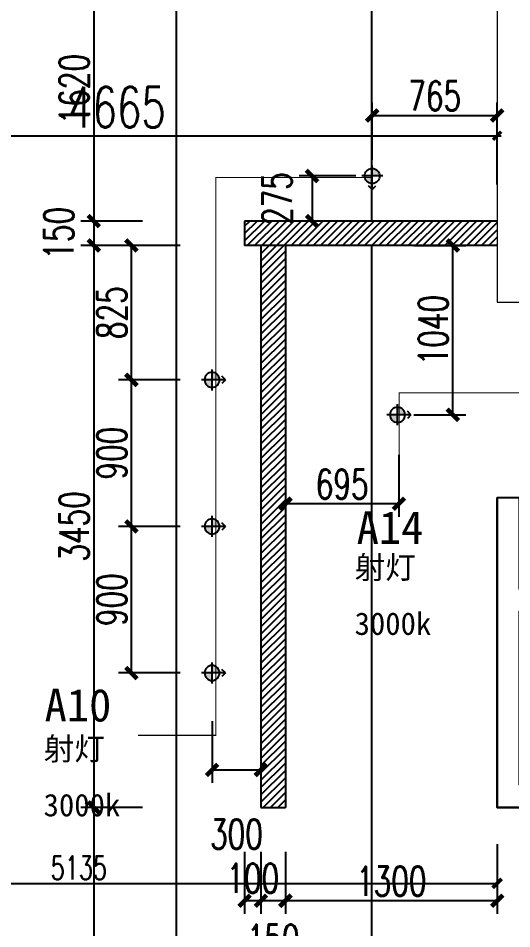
# Model space of a CAD drawing. Header units: millimetres. Extents: x 5625199 to 7433318, y -3316392 to -2552493.
# Drawn here: x 5920079 to 5923108, y -2595776 to -2590184 of the extents above; entities that cross this region are included whole.
import ezdxf

# ---------------------------------------------------------------- set-up
doc = ezdxf.new("R2010")
doc.units = ezdxf.units.MM
doc.header["$PDMODE"] = 35
doc.header["$PDSIZE"] = -10
for name, color, linetype in [('8', 8, 'Continuous'), ('PL-地坪线', 8, 'Continuous'), ('PL-新建墙体', 5, 'Continuous'), ('PL-新建墙体尺寸', 155, 'Continuous'), ('PL-灯具', 2, 'Continuous'), ('PL-灯具尺寸', 155, 'Continuous'), ('TXT【文字】', 8, 'Continuous'), ('开关', 1, 'Continuous'), ('插座', 1, 'Continuous')]:
    doc.layers.add(name, color=color, linetype=linetype)
doc.styles.add('MFD-英文', font='stylu.ttf')
doc.styles.add('STYLE2', font='simhei.ttf')
doc.styles.add('标注-尺寸', font='simplex.shx', dxfattribs={"width": 0.7})
doc.dimstyles.new('100', dxfattribs={"dimtxt": 180, "dimasz": 70, "dimexe": 80, "dimexo": 100, "dimgap": 30, "dimtad": 1, "dimdec": 0, "dimrnd": 5, "dimdsep": 46, "dimtxsty": '标注-尺寸', "dimblk": 'ARCHTICK', "dimcen": 0.2, "dimdle": 5, "dimclrd": 8, "dimclre": 8, "dimclrt": 2, "dimadec": 0, "dimazin": 0, "dimtfac": 1, "dimtdec": 0, "dimtmove": 2, "dimatfit": 3, "dimldrblk": 'ccccc', "dimfxl": 300, "dimfxlon": 1, "dimtolj": 1, "dimtzin": 0, "dimarcsym": 0})
doc.dimstyles.new('MS55', dxfattribs={"dimscale": 0, "dimtxt": 5, "dimasz": 1, "dimexe": 1, "dimexo": 0.8, "dimgap": 1, "dimtad": 1, "dimdec": 0, "dimrnd": 5, "dimdsep": 46, "dimtxsty": '标注-尺寸', "dimblk": 'ARCHTICK', "dimcen": 0, "dimdle": 0.5, "dimclrd": 256, "dimclre": 256, "dimclrt": 50, "dimadec": 0, "dimazin": 0, "dimtfac": 1, "dimtdec": 0, "dimtix": 1, "dimtofl": 0, "dimtmove": 2, "dimatfit": 3, "dimldrblk": 'jt2', "dimfxl": 6, "dimfxlon": 1, "dimtvp": 1, "dimtolj": 1, "dimtzin": 0, "dimarcsym": 0})
doc.dimstyles.new('副本 100', dxfattribs={"dimscale": 0.8, "dimtxt": 180, "dimasz": 70, "dimexe": 80, "dimexo": 100, "dimgap": 30, "dimtad": 1, "dimdec": 0, "dimrnd": 5, "dimdsep": 46, "dimtxsty": '标注-尺寸', "dimblk": 'ARCHTICK', "dimcen": 0.2, "dimdle": 5, "dimclrd": 8, "dimclre": 8, "dimclrt": 2, "dimadec": 0, "dimazin": 0, "dimtfac": 1, "dimtdec": 0, "dimtmove": 2, "dimatfit": 3, "dimldrblk": 'ccccc', "dimfxl": 300, "dimfxlon": 1, "dimtolj": 1, "dimtzin": 0, "dimarcsym": 0})

# ---------------------------------------------------------------- blocks, each defined once
blk = doc.blocks.new('黑石hei10.cn06063789')
h = blk.add_hatch(color=8)
h.paths.add_polyline_path([(0, 42), (30, 42, 0.414214), (0, 72)])
h.paths.add_polyline_path([(0, 42), (-30, 42, 0.414214), (0, 12)])
at = {"color": 0}
for p, q in [((0, 96), (-14.6, 81.4)), ((0, 96), (0, 0)), ((0, 96), (14.6, 81.4)), ((-42, 42), (42, 42))]:
    blk.add_line(p, q, dxfattribs=at)
blk.add_circle((0, 42), 30, dxfattribs=at)
blk = doc.blocks.new('*U64')
at = {"layer": 'PL-灯具'}
blk.add_blockref('黑石hei10.cn06063789', (0, -42), dxfattribs=at)
blk = doc.blocks.new('_ArchTick')
at = {"color": 0, "linetype": 'ByBlock', "const_width": 0.4}
blk.add_lwpolyline([(-0.5, -0.5), (0.5, 0.5)], dxfattribs=at)
blk = doc.blocks.new('*D1174')
at = {"layer": 'Defpoints', "color": 0, "transparency": 16777216}
for p in [(5923018.8, -2590905.6), (5918351.8, -2591519.6), (5923018.8, -2591772.8)]:
    blk.add_point(p, dxfattribs=at)
at = {"layer": 'TXT【文字】', "lineweight": -2, "ltscale": 500, "transparency": 16777216}
for p, q in [((5918351.8, -2591205.6), (5918351.8, -2590855.6)), ((5923018.8, -2591205.6), (5923018.8, -2590855.6)), ((5918326.8, -2590905.6), (5923043.8, -2590905.6))]:
    blk.add_line(p, q, dxfattribs=at)
at = {"layer": 'TXT【文字】', "linetype": 'ByBlock', "lineweight": -2, "transparency": 16777216, "xscale": 50.00000000000001, "yscale": 50.00000000000001, "zscale": 50.00000000000001, "rotation": 180}
blk.add_blockref('_ArchTick', (5918351.8, -2590905.6), dxfattribs=at)
at = {"layer": 'TXT【文字】', "linetype": 'ByBlock', "lineweight": -2, "transparency": 16777216, "xscale": 50.00000000000001, "yscale": 50.00000000000001, "zscale": 50.00000000000001}
blk.add_blockref('_ArchTick', (5923018.8, -2590905.6), dxfattribs=at)
at = {"layer": 'TXT【文字】', "color": 50, "ltscale": 500, "transparency": 16777216, "insert": (5920685.3, -2590730.6), "char_height": 250, "attachment_point": 5, "style": '标注-尺寸'}
blk.add_mtext('\\A1;4665', dxfattribs=at)
blk = doc.blocks.new('jt2')
at = {"ltscale": 0.1}
blk.add_line((0, 0), (-1, 0), dxfattribs=at)
at = {"color": 6, "ltscale": 0.1}
blk.add_lwpolyline([(-1.22, 1.26), (-0.72, 1.5), (0.02, 0), (-0.72, -1.5), (-1.22, -1.26), (0, 0), (-1.22, 1.26)], dxfattribs=at)
blk = doc.blocks.new('*D1231')
at = {"layer": '8', "lineweight": -2, "ltscale": 500, "transparency": 16777216}
for p, q in [((5900849.4, -2599040.3), (5900849.4, -2599390.3)), ((5927019, -2599040.3), (5927019, -2599390.3)), ((5900824.4, -2599340.3), (5927044, -2599340.3))]:
    blk.add_line(p, q, dxfattribs=at)
at = {"layer": 'Defpoints', "color": 0, "transparency": 16777216}
for p in [(5900849.4, -2594171.5), (5927019, -2598029.5), (5927019, -2599340.3)]:
    blk.add_point(p, dxfattribs=at)
at = {"layer": '8', "linetype": 'ByBlock', "lineweight": -2, "transparency": 16777216, "xscale": 50.00000000000001, "yscale": 50.00000000000001, "zscale": 50.00000000000001, "rotation": 180}
blk.add_blockref('_ArchTick', (5900849.4, -2599340.3), dxfattribs=at)
at = {"layer": '8', "linetype": 'ByBlock', "lineweight": -2, "transparency": 16777216, "xscale": 50.00000000000001, "yscale": 50.00000000000001, "zscale": 50.00000000000001}
blk.add_blockref('_ArchTick', (5927019, -2599340.3), dxfattribs=at)
at = {"layer": '8', "color": 50, "ltscale": 500, "transparency": 16777216, "insert": (5913934.2, -2599165.3), "char_height": 250, "attachment_point": 5, "style": '标注-尺寸'}
blk.add_mtext('\\A1;26170', dxfattribs=at)
blk = doc.blocks.new('*D1322')
at = {"layer": 'Defpoints', "color": 0, "transparency": 16777216}
for p in [(5917884.2, -2594870.2), (5923018.8, -2594870.2), (5923018.8, -2595496.6)]:
    blk.add_point(p, dxfattribs=at)
at = {"layer": '插座', "color": 8, "lineweight": -2, "ltscale": 500, "transparency": 16777216}
for p, q in [((5917884.2, -2595256.6), (5917884.2, -2595560.6)), ((5923018.8, -2595256.6), (5923018.8, -2595560.6)), ((5917880.2, -2595496.6), (5923022.8, -2595496.6))]:
    blk.add_line(p, q, dxfattribs=at)
at = {"layer": '插座', "color": 8, "linetype": 'ByBlock', "lineweight": -2, "transparency": 16777216, "xscale": 56, "yscale": 56, "zscale": 56, "rotation": 180}
blk.add_blockref('_ArchTick', (5917884.2, -2595496.6), dxfattribs=at)
at = {"layer": '插座', "color": 8, "linetype": 'ByBlock', "lineweight": -2, "transparency": 16777216, "xscale": 56, "yscale": 56, "zscale": 56}
blk.add_blockref('_ArchTick', (5923018.8, -2595496.6), dxfattribs=at)
at = {"layer": '插座', "color": 2, "ltscale": 500, "transparency": 16777216, "insert": (5920451.5, -2595400.6), "char_height": 144, "attachment_point": 5, "style": '标注-尺寸'}
blk.add_mtext('\\A1;5135', dxfattribs=at)
blk = doc.blocks.new('ccccc')
h = blk.add_hatch(color=44)
h.dxf.hatch_style = 1
h.paths.add_polyline_path([(-1.713, -1.115), (-1.349, -1.475), (0, 0), (-1.349, 1.475), (-1.713, 1.115), (-0.424, 0)])
at = {"color": 44}
for p, q in [((-1.349, 1.475), (-1.713, 1.115)), ((-1.713, 1.115), (-0.424, 0)), ((0, 0), (-1.349, 1.475)), ((-0.424, 0), (-5.067, 0)), ((-1.713, -1.115), (-0.424, 0)), ((0, 0), (-1.349, -1.475)), ((-1.349, -1.475), (-1.713, -1.115))]:
    blk.add_line(p, q, dxfattribs=at)
blk = doc.blocks.new('*D1376')
at = {"layer": 'Defpoints', "color": 0, "transparency": 16777216}
for p in [(5922251.8, -2591152.6), (5921882.5, -2591429.6), (5922850.7, -2591429.6)]:
    blk.add_point(p, dxfattribs=at)
at = {"layer": 'PL-灯具尺寸', "color": 8, "lineweight": -2, "ltscale": 500, "transparency": 16777216}
for p, q in [((5922151.8, -2591152.6), (5921802.5, -2591152.6)), ((5921882.5, -2591147.6), (5921882.5, -2591434.6)), ((5922182.5, -2591429.6), (5921802.5, -2591429.6))]:
    blk.add_line(p, q, dxfattribs=at)
at = {"layer": 'PL-灯具尺寸', "color": 8, "linetype": 'ByBlock', "lineweight": -2, "transparency": 16777216, "xscale": 70, "yscale": 70, "zscale": 70}
for p, rotation in [((5921882.5, -2591152.6), 90), ((5921882.5, -2591429.6), 270)]:
    blk.add_blockref('_ArchTick', p, dxfattribs=dict(at, rotation=rotation))
at = {"layer": 'PL-灯具尺寸', "color": 2, "ltscale": 500, "transparency": 16777216, "insert": (5921667.5, -2591291.1), "char_height": 180, "attachment_point": 5, "rotation": 90, "style": '标注-尺寸'}
blk.add_mtext('\\A1;275', dxfattribs=at)
blk = doc.blocks.new('*D1402')
at = {"layer": 'Defpoints', "color": 0, "transparency": 16777216}
for p in [(5923018.8, -2589809.6), (5920542.9, -2591429.6), (5923018.8, -2591429.6)]:
    blk.add_point(p, dxfattribs=at)
at = {"layer": 'PL-新建墙体尺寸', "color": 8, "lineweight": -2, "ltscale": 500, "transparency": 16777216}
for p, q in [((5920842.9, -2589809.6), (5920462.9, -2589809.6)), ((5920542.9, -2589804.6), (5920542.9, -2591434.6)), ((5920842.9, -2591429.6), (5920462.9, -2591429.6))]:
    blk.add_line(p, q, dxfattribs=at)
at = {"layer": 'PL-新建墙体尺寸', "color": 8, "linetype": 'ByBlock', "lineweight": -2, "transparency": 16777216, "xscale": 70, "yscale": 70, "zscale": 70}
for p, rotation in [((5920542.9, -2589809.6), 90), ((5920542.9, -2591429.6), 270)]:
    blk.add_blockref('_ArchTick', p, dxfattribs=dict(at, rotation=rotation))
at = {"layer": 'PL-新建墙体尺寸', "color": 2, "ltscale": 500, "transparency": 16777216, "insert": (5920422.9, -2590619.6), "char_height": 180, "attachment_point": 5, "rotation": 90, "style": '标注-尺寸'}
blk.add_mtext('\\A1;1620', dxfattribs=at)
blk = doc.blocks.new('*D1403')
at = {"layer": 'Defpoints', "color": 0, "transparency": 16777216}
for p in [(5923018.8, -2591429.6), (5920542.9, -2591579.6), (5921468.8, -2591579.6)]:
    blk.add_point(p, dxfattribs=at)
at = {"layer": 'PL-新建墙体尺寸', "color": 8, "lineweight": -2, "ltscale": 500, "transparency": 16777216}
for p, q in [((5920842.9, -2591429.6), (5920462.9, -2591429.6)), ((5920542.9, -2591424.6), (5920542.9, -2591584.6)), ((5920842.9, -2591579.6), (5920462.9, -2591579.6))]:
    blk.add_line(p, q, dxfattribs=at)
at = {"layer": 'PL-新建墙体尺寸', "color": 8, "linetype": 'ByBlock', "lineweight": -2, "transparency": 16777216, "xscale": 70, "yscale": 70, "zscale": 70}
for p, rotation in [((5920542.9, -2591429.6), 90), ((5920542.9, -2591579.6), 270)]:
    blk.add_blockref('_ArchTick', p, dxfattribs=dict(at, rotation=rotation))
at = {"layer": 'PL-新建墙体尺寸', "color": 2, "ltscale": 500, "transparency": 16777216, "insert": (5920327.9, -2591504.6), "char_height": 180, "attachment_point": 5, "rotation": 90, "style": '标注-尺寸'}
blk.add_mtext('\\A1;150', dxfattribs=at)
blk = doc.blocks.new('*D1404')
at = {"layer": 'Defpoints', "color": 0, "transparency": 16777216}
for p in [(5921468.8, -2591579.6), (5920542.9, -2595029.9), (5921718.8, -2595029.9)]:
    blk.add_point(p, dxfattribs=at)
at = {"layer": 'PL-新建墙体尺寸', "color": 8, "lineweight": -2, "ltscale": 500, "transparency": 16777216}
for p, q in [((5920842.9, -2591579.6), (5920462.9, -2591579.6)), ((5920542.9, -2591574.6), (5920542.9, -2595034.9)), ((5920842.9, -2595029.9), (5920462.9, -2595029.9))]:
    blk.add_line(p, q, dxfattribs=at)
at = {"layer": 'PL-新建墙体尺寸', "color": 8, "linetype": 'ByBlock', "lineweight": -2, "transparency": 16777216, "xscale": 70, "yscale": 70, "zscale": 70}
for p, rotation in [((5920542.9, -2591579.6), 90), ((5920542.9, -2595029.9), 270)]:
    blk.add_blockref('_ArchTick', p, dxfattribs=dict(at, rotation=rotation))
at = {"layer": 'PL-新建墙体尺寸', "color": 2, "ltscale": 500, "transparency": 16777216, "insert": (5920422.9, -2593304.7), "char_height": 180, "attachment_point": 5, "rotation": 90, "style": '标注-尺寸'}
blk.add_mtext('\\A1;3450', dxfattribs=at)
blk = doc.blocks.new('*D1405')
at = {"layer": 'Defpoints', "color": 0, "transparency": 16777216}
for p in [(5921718.8, -2595029.9), (5920542.9, -2598029.5), (5921021.2, -2598029.5)]:
    blk.add_point(p, dxfattribs=at)
at = {"layer": 'PL-新建墙体尺寸', "color": 8, "lineweight": -2, "ltscale": 500, "transparency": 16777216}
for p, q in [((5920542.9, -2595024.9), (5920542.9, -2598034.5)), ((5920842.9, -2595029.9), (5920462.9, -2595029.9)), ((5920842.9, -2598029.5), (5920462.9, -2598029.5))]:
    blk.add_line(p, q, dxfattribs=at)
at = {"layer": 'PL-新建墙体尺寸', "color": 8, "linetype": 'ByBlock', "lineweight": -2, "transparency": 16777216, "xscale": 70, "yscale": 70, "zscale": 70}
for p, rotation in [((5920542.9, -2595029.9), 90), ((5920542.9, -2598029.5), 270)]:
    blk.add_blockref('_ArchTick', p, dxfattribs=dict(at, rotation=rotation))
at = {"layer": 'PL-新建墙体尺寸', "color": 2, "ltscale": 500, "transparency": 16777216, "insert": (5920422.9, -2596529.7), "char_height": 180, "attachment_point": 5, "rotation": 90, "style": '标注-尺寸'}
blk.add_mtext('\\A1;3000', dxfattribs=at)
blk = doc.blocks.new('*D1406')
at = {"layer": 'Defpoints', "color": 0, "transparency": 16777216}
for p in [(5921718.8, -2595029.9), (5923018.8, -2595029.9), (5921718.8, -2595603.4)]:
    blk.add_point(p, dxfattribs=at)
at = {"layer": 'PL-新建墙体尺寸', "color": 8, "lineweight": -2, "ltscale": 500, "transparency": 16777216}
for p, q in [((5921718.8, -2595303.4), (5921718.8, -2595683.4)), ((5923018.8, -2595303.4), (5923018.8, -2595683.4)), ((5923023.8, -2595603.4), (5921713.8, -2595603.4))]:
    blk.add_line(p, q, dxfattribs=at)
at = {"layer": 'PL-新建墙体尺寸', "color": 8, "linetype": 'ByBlock', "lineweight": -2, "transparency": 16777216, "xscale": 70, "yscale": 70, "zscale": 70, "rotation": 180}
blk.add_blockref('_ArchTick', (5921718.8, -2595603.4), dxfattribs=at)
at = {"layer": 'PL-新建墙体尺寸', "color": 8, "linetype": 'ByBlock', "lineweight": -2, "transparency": 16777216, "xscale": 70, "yscale": 70, "zscale": 70}
blk.add_blockref('_ArchTick', (5923018.8, -2595603.4), dxfattribs=at)
at = {"layer": 'PL-新建墙体尺寸', "color": 2, "ltscale": 500, "transparency": 16777216, "insert": (5922368.8, -2595483.4), "char_height": 180, "attachment_point": 5, "style": '标注-尺寸'}
blk.add_mtext('\\A1;1300', dxfattribs=at)
blk = doc.blocks.new('*D1407')
at = {"layer": 'Defpoints', "color": 0, "transparency": 16777216}
for p in [(5921568.8, -2595029.9), (5921718.8, -2595029.9), (5921568.8, -2595603.4)]:
    blk.add_point(p, dxfattribs=at)
at = {"layer": 'PL-新建墙体尺寸', "color": 8, "lineweight": -2, "ltscale": 500, "transparency": 16777216}
for p, q in [((5921568.8, -2595303.4), (5921568.8, -2595683.4)), ((5921718.8, -2595303.4), (5921718.8, -2595683.4)), ((5921723.8, -2595603.4), (5921563.8, -2595603.4))]:
    blk.add_line(p, q, dxfattribs=at)
at = {"layer": 'PL-新建墙体尺寸', "color": 8, "linetype": 'ByBlock', "lineweight": -2, "transparency": 16777216, "xscale": 70, "yscale": 70, "zscale": 70, "rotation": 180}
blk.add_blockref('_ArchTick', (5921568.8, -2595603.4), dxfattribs=at)
at = {"layer": 'PL-新建墙体尺寸', "color": 8, "linetype": 'ByBlock', "lineweight": -2, "transparency": 16777216, "xscale": 70, "yscale": 70, "zscale": 70}
blk.add_blockref('_ArchTick', (5921718.8, -2595603.4), dxfattribs=at)
at = {"layer": 'PL-新建墙体尺寸', "color": 2, "ltscale": 500, "transparency": 16777216, "insert": (5921643.8, -2595840.1), "char_height": 180, "attachment_point": 5, "style": '标注-尺寸'}
blk.add_mtext('\\A1;150', dxfattribs=at)
blk = doc.blocks.new('*D1408')
at = {"layer": 'Defpoints', "color": 0, "transparency": 16777216}
for p in [(5921468.8, -2591529.6), (5921568.8, -2595029.9), (5921468.8, -2595603.4)]:
    blk.add_point(p, dxfattribs=at)
at = {"layer": 'PL-新建墙体尺寸', "color": 8, "lineweight": -2, "ltscale": 500, "transparency": 16777216}
for p, q in [((5921468.8, -2595303.4), (5921468.8, -2595683.4)), ((5921568.8, -2595303.4), (5921568.8, -2595683.4)), ((5921573.8, -2595603.4), (5921463.8, -2595603.4))]:
    blk.add_line(p, q, dxfattribs=at)
at = {"layer": 'PL-新建墙体尺寸', "color": 8, "linetype": 'ByBlock', "lineweight": -2, "transparency": 16777216, "xscale": 70, "yscale": 70, "zscale": 70, "rotation": 180}
blk.add_blockref('_ArchTick', (5921468.8, -2595603.4), dxfattribs=at)
at = {"layer": 'PL-新建墙体尺寸', "color": 8, "linetype": 'ByBlock', "lineweight": -2, "transparency": 16777216, "xscale": 70, "yscale": 70, "zscale": 70}
blk.add_blockref('_ArchTick', (5921568.8, -2595603.4), dxfattribs=at)
at = {"layer": 'PL-新建墙体尺寸', "color": 2, "ltscale": 500, "transparency": 16777216, "insert": (5921518.8, -2595465.3), "char_height": 180, "attachment_point": 5, "style": '标注-尺寸'}
blk.add_mtext('\\A1;100', dxfattribs=at)
blk = doc.blocks.new('*U1417')
at = {"layer": 'PL-灯具'}
blk.add_blockref('黑石hei10.cn06063789', (0, -42), dxfattribs=at)
blk = doc.blocks.new('*D1440')
at = {"layer": 'Defpoints', "color": 0, "transparency": 16777216}
for p in [(5923018.8, -2590781.1), (5922251.8, -2591152.6), (5923018.8, -2591152.6)]:
    blk.add_point(p, dxfattribs=at)
at = {"layer": 'PL-灯具尺寸', "color": 8, "lineweight": -2, "ltscale": 500, "transparency": 16777216}
for p, q in [((5922251.8, -2591052.6), (5922251.8, -2590701.1)), ((5923018.8, -2591052.6), (5923018.8, -2590701.1)), ((5922246.8, -2590781.1), (5923023.8, -2590781.1))]:
    blk.add_line(p, q, dxfattribs=at)
at = {"layer": 'PL-灯具尺寸', "color": 8, "linetype": 'ByBlock', "lineweight": -2, "transparency": 16777216, "xscale": 70, "yscale": 70, "zscale": 70, "rotation": 180}
blk.add_blockref('_ArchTick', (5922251.8, -2590781.1), dxfattribs=at)
at = {"layer": 'PL-灯具尺寸', "color": 8, "linetype": 'ByBlock', "lineweight": -2, "transparency": 16777216, "xscale": 70, "yscale": 70, "zscale": 70}
blk.add_blockref('_ArchTick', (5923018.8, -2590781.1), dxfattribs=at)
at = {"layer": 'PL-灯具尺寸', "color": 2, "ltscale": 500, "transparency": 16777216, "insert": (5922635.3, -2590661.1), "char_height": 180, "attachment_point": 5, "style": '标注-尺寸'}
blk.add_mtext('\\A1;765', dxfattribs=at)
blk = doc.blocks.new('*D1443')
at = {"layer": 'Defpoints', "color": 0, "transparency": 16777216}
for p in [(5922406.8, -2591579.6), (5922746.8, -2591579.6), (5922406.8, -2592619.1)]:
    blk.add_point(p, dxfattribs=at)
at = {"layer": 'PL-灯具尺寸', "color": 8, "lineweight": -2, "ltscale": 500, "transparency": 16777216}
for p, q in [((5922506.8, -2591579.6), (5922826.8, -2591579.6)), ((5922746.8, -2592624.1), (5922746.8, -2591574.6)), ((5922506.8, -2592619.1), (5922826.8, -2592619.1))]:
    blk.add_line(p, q, dxfattribs=at)
at = {"layer": 'PL-灯具尺寸', "color": 8, "linetype": 'ByBlock', "lineweight": -2, "transparency": 16777216, "xscale": 70, "yscale": 70, "zscale": 70}
for p, rotation in [((5922746.8, -2591579.6), 90), ((5922746.8, -2592619.1), 270)]:
    blk.add_blockref('_ArchTick', p, dxfattribs=dict(at, rotation=rotation))
at = {"layer": 'PL-灯具尺寸', "color": 2, "ltscale": 500, "transparency": 16777216, "insert": (5922626.8, -2592099.3), "char_height": 180, "attachment_point": 5, "rotation": 90, "style": '标注-尺寸'}
blk.add_mtext('\\A1;1040', dxfattribs=at)
blk = doc.blocks.new('*D1444')
at = {"layer": 'Defpoints', "color": 0, "transparency": 16777216}
for p in [(5921718.8, -2592619.1), (5922416.1, -2592619.1), (5921718.8, -2593165.4)]:
    blk.add_point(p, dxfattribs=at)
at = {"layer": 'PL-灯具尺寸', "color": 8, "lineweight": -2, "ltscale": 500, "transparency": 16777216}
for p, q in [((5921718.8, -2592865.4), (5921718.8, -2593245.4)), ((5922416.1, -2592865.4), (5922416.1, -2593245.4)), ((5922421.1, -2593165.4), (5921713.8, -2593165.4))]:
    blk.add_line(p, q, dxfattribs=at)
at = {"layer": 'PL-灯具尺寸', "color": 8, "linetype": 'ByBlock', "lineweight": -2, "transparency": 16777216, "xscale": 70, "yscale": 70, "zscale": 70, "rotation": 180}
blk.add_blockref('_ArchTick', (5921718.8, -2593165.4), dxfattribs=at)
at = {"layer": 'PL-灯具尺寸', "color": 8, "linetype": 'ByBlock', "lineweight": -2, "transparency": 16777216, "xscale": 70, "yscale": 70, "zscale": 70}
blk.add_blockref('_ArchTick', (5922416.1, -2593165.4), dxfattribs=at)
at = {"layer": 'PL-灯具尺寸', "color": 2, "ltscale": 500, "transparency": 16777216, "insert": (5922067.4, -2593045.4), "char_height": 180, "attachment_point": 5, "style": '标注-尺寸'}
blk.add_mtext('\\A1;695', dxfattribs=at)
blk = doc.blocks.new('*D1445')
at = {"layer": 'Defpoints', "color": 0, "transparency": 16777216}
for p in [(5920773.9, -2593304.7), (5921268.8, -2593304.7), (5921268.8, -2594204.7)]:
    blk.add_point(p, dxfattribs=at)
at = {"layer": 'PL-灯具尺寸', "color": 8, "lineweight": -2, "ltscale": 500, "transparency": 16777216}
for p, q in [((5921073.9, -2593304.7), (5920693.9, -2593304.7)), ((5920773.9, -2594209.7), (5920773.9, -2593299.7)), ((5921073.9, -2594204.7), (5920693.9, -2594204.7))]:
    blk.add_line(p, q, dxfattribs=at)
at = {"layer": 'PL-灯具尺寸', "color": 8, "linetype": 'ByBlock', "lineweight": -2, "transparency": 16777216, "xscale": 70, "yscale": 70, "zscale": 70}
for p, rotation in [((5920773.9, -2593304.7), 90), ((5920773.9, -2594204.7), 270)]:
    blk.add_blockref('_ArchTick', p, dxfattribs=dict(at, rotation=rotation))
at = {"layer": 'PL-灯具尺寸', "color": 2, "ltscale": 500, "transparency": 16777216, "insert": (5920653.9, -2593754.7), "char_height": 180, "attachment_point": 5, "rotation": 90, "style": '标注-尺寸'}
blk.add_mtext('\\A1;900', dxfattribs=at)
blk = doc.blocks.new('*D1446')
at = {"layer": 'Defpoints', "color": 0, "transparency": 16777216}
for p in [(5920773.9, -2592404.7), (5921268.8, -2592404.7), (5921268.8, -2593304.7)]:
    blk.add_point(p, dxfattribs=at)
at = {"layer": 'PL-灯具尺寸', "color": 8, "lineweight": -2, "ltscale": 500, "transparency": 16777216}
for p, q in [((5920773.9, -2593309.7), (5920773.9, -2592399.7)), ((5921073.9, -2592404.7), (5920693.9, -2592404.7)), ((5921073.9, -2593304.7), (5920693.9, -2593304.7))]:
    blk.add_line(p, q, dxfattribs=at)
at = {"layer": 'PL-灯具尺寸', "color": 8, "linetype": 'ByBlock', "lineweight": -2, "transparency": 16777216, "xscale": 70, "yscale": 70, "zscale": 70}
for p, rotation in [((5920773.9, -2592404.7), 90), ((5920773.9, -2593304.7), 270)]:
    blk.add_blockref('_ArchTick', p, dxfattribs=dict(at, rotation=rotation))
at = {"layer": 'PL-灯具尺寸', "color": 2, "ltscale": 500, "transparency": 16777216, "insert": (5920653.9, -2592854.7), "char_height": 180, "attachment_point": 5, "rotation": 90, "style": '标注-尺寸'}
blk.add_mtext('\\A1;900', dxfattribs=at)
blk = doc.blocks.new('*D1447')
at = {"layer": 'Defpoints', "color": 0, "transparency": 16777216}
for p in [(5920773.9, -2591579.6), (5921468.8, -2591579.6), (5921268.8, -2592404.7)]:
    blk.add_point(p, dxfattribs=at)
at = {"layer": 'PL-灯具尺寸', "color": 8, "lineweight": -2, "ltscale": 500, "transparency": 16777216}
for p, q in [((5921073.9, -2591579.6), (5920693.9, -2591579.6)), ((5920773.9, -2592409.7), (5920773.9, -2591574.6)), ((5921073.9, -2592404.7), (5920693.9, -2592404.7))]:
    blk.add_line(p, q, dxfattribs=at)
at = {"layer": 'PL-灯具尺寸', "color": 8, "linetype": 'ByBlock', "lineweight": -2, "transparency": 16777216, "xscale": 70, "yscale": 70, "zscale": 70}
for p, rotation in [((5920773.9, -2591579.6), 90), ((5920773.9, -2592404.7), 270)]:
    blk.add_blockref('_ArchTick', p, dxfattribs=dict(at, rotation=rotation))
at = {"layer": 'PL-灯具尺寸', "color": 2, "ltscale": 500, "transparency": 16777216, "insert": (5920653.9, -2591992.1), "char_height": 180, "attachment_point": 5, "rotation": 90, "style": '标注-尺寸'}
blk.add_mtext('\\A1;825', dxfattribs=at)
blk = doc.blocks.new('*D1448')
at = {"layer": 'Defpoints', "color": 0, "transparency": 16777216}
for p in [(5921268.8, -2594204.7), (5921568.8, -2594204.7), (5921568.8, -2594799.7)]:
    blk.add_point(p, dxfattribs=at)
at = {"layer": 'PL-灯具尺寸', "color": 8, "lineweight": -2, "ltscale": 500, "transparency": 16777216}
for p, q in [((5921268.8, -2594499.7), (5921268.8, -2594879.7)), ((5921568.8, -2594499.7), (5921568.8, -2594879.7)), ((5921263.8, -2594799.7), (5921573.8, -2594799.7))]:
    blk.add_line(p, q, dxfattribs=at)
at = {"layer": 'PL-灯具尺寸', "color": 8, "linetype": 'ByBlock', "lineweight": -2, "transparency": 16777216, "xscale": 70, "yscale": 70, "zscale": 70, "rotation": 180}
blk.add_blockref('_ArchTick', (5921268.8, -2594799.7), dxfattribs=at)
at = {"layer": 'PL-灯具尺寸', "color": 8, "linetype": 'ByBlock', "lineweight": -2, "transparency": 16777216, "xscale": 70, "yscale": 70, "zscale": 70}
blk.add_blockref('_ArchTick', (5921568.8, -2594799.7), dxfattribs=at)
at = {"layer": 'PL-灯具尺寸', "color": 2, "ltscale": 500, "transparency": 16777216, "insert": (5921418.8, -2595194.7), "char_height": 180, "attachment_point": 5, "style": '标注-尺寸'}
blk.add_mtext('\\A1;300', dxfattribs=at)

msp = doc.modelspace()

# ---------------------------------------------------------------- hatches: boundary and pattern name
at = {"layer": 'PL-地坪线', "ltscale": 500}
h = msp.add_hatch(dxfattribs=at)
h.set_pattern_fill('_USER', color=250, scale=1200, angle=90, pattern_type=0)
h.set_pattern_definition([(90, (5919849.4, -2585359.4), (-1200, 7e-14), [])])
h.paths.add_polyline_path([(5927018.95, -2585729.48), (5927018.95, -2585339.42), (5925478.78, -2585339.42), (5925328.78, -2585339.42), (5923168.78, -2585339.42), (5923068.78, -2585339.42), (5923018.78, -2585339.42), (5923018.78, -2585289.42), (5923018.78, -2585189.42), (5923018.78, -2580509.31), (5923018.78, -2580109.31), (5922418.78, -2580109.31), (5921357.27, -2580109.31), (5920757.27, -2580109.31), (5915357.27, -2580109.31), (5914757.27, -2580109.31), (5909357.27, -2580109.31), (5908757.27, -2580109.31), (5905389.39, -2580109.31), (5905389.39, -2583909.31), (5905389.39, -2584049.31), (5905389.39, -2585189.42), (5907850.52, -2585189.42), (5907850.52, -2584589.42), (5908000.52, -2584589.42), (5908600.52, -2584589.42), (5908750.52, -2584589.42), (5908750.52, -2585189.42), (5912854.13, -2585189.42), (5912854.13, -2584589.42), (5913004.13, -2584589.42), (5913004.13, -2585339.42), (5915404.13, -2585339.42), (5915404.13, -2584589.42), (5915554.13, -2584589.42), (5915554.13, -2585189.42), (5919699.42, -2585189.42), (5919699.42, -2584589.42), (5919849.42, -2584589.42), (5919849.42, -2585339.42), (5919849.42, -2585349.42), (5919849.42, -2585359.42), (5919849.42, -2587719.42), (5919849.42, -2587729.42), (5919849.42, -2587739.42), (5919849.42, -2588489.42), (5919699.42, -2588489.42), (5919699.42, -2587889.42), (5915554.13, -2587889.42), (5915554.13, -2588489.42), (5915404.13, -2588489.42), (5915404.13, -2587739.42), (5913004.13, -2587739.42), (5913004.13, -2588489.42), (5912854.13, -2588489.42), (5912854.13, -2587889.42), (5908750.52, -2587889.42), (5908750.52, -2588489.42), (5908600.52, -2588489.42), (5908600.52, -2587739.42), (5908000.52, -2587739.42), (5908000.52, -2588489.42), (5907850.52, -2588489.42), (5907850.52, -2587889.42), (5905389.66, -2587889.42), (5905389.39, -2590009.53), (5903189.37, -2590009.53), (5903189.37, -2598029.48), (5905109.37, -2598029.48), (5907882.09, -2598029.48), (5920336.21, -2598029.48), (5923109.37, -2598029.48), (5925063.95, -2598029.48), (5926523.14, -2598029.48), (5927018.96, -2598029.48), (5927018.94, -2597729.66), (5926984.21, -2595029.85), (5923018.77, -2595029.85), (5923018.77, -2593127.21), (5923152.98, -2593127.21), (5923152.98, -2593687.74), (5923224.03, -2593687.74), (5924124.04, -2593687.74), (5924787.2, -2593687.74), (5924787.2, -2591366.67), (5924124.04, -2591366.67), (5923224.03, -2591366.67), (5923152.98, -2591366.67), (5923152.98, -2591927.2), (5923018.77, -2591927.2), (5923018.77, -2591579.55), (5921718.77, -2591579.55), (5921718.77, -2595029.85), (5921568.77, -2595029.85), (5921568.77, -2591579.55), (5921468.77, -2591579.55), (5921468.77, -2591429.55), (5923018.77, -2591429.55), (5923018.77, -2589809.55), (5927018.95, -2589809.55), (5927018.95, -2586329.48), (5927018.95, -2585774.42)])
h.paths.add_polyline_path([(5906475.65, -2595493.67), (5907291.12, -2595493.67), (5907698.86, -2596199.89), (5907291.12, -2596906.11), (5906475.65, -2596906.11), (5906067.92, -2596199.89)], flags=16)
h.paths.add_polyline_path([(5906533.39, -2595593.67), (5907233.39, -2595593.67), (5907583.39, -2596199.89), (5907233.39, -2596806.11), (5906533.39, -2596806.11), (5906183.39, -2596199.89)], flags=0)
h.paths.add_polyline_path([(5907239.37, -2596199.48, 1), (5906539.37, -2596199.48, 1)], flags=0)
at = {"layer": 'PL-新建墙体'}
h = msp.add_hatch(dxfattribs=at)
h.set_pattern_fill('ANSI31', color=251, scale=10)
h.set_pattern_definition([(45, (273402.825, -417409.755), (-22.4506403, 22.4506403), [])])
h.paths.add_polyline_path([(5921568.77, -2595029.85), (5921718.77, -2595029.85), (5921718.77, -2591579.55), (5921568.77, -2591579.55)])
h.paths.add_polyline_path([(5923018.77, -2591579.55), (5923018.77, -2591429.55), (5921468.77, -2591429.55), (5921468.77, -2591579.55)])

# ---------------------------------------------------------------- linework, layer by layer
at = {"color": 255, "lineweight": 18}
for p, q in [((5923018.77, -2589809.56), (5923018.77, -2591927.2)), ((5923018.77, -2591927.2), (5923152.98, -2591927.2)), ((5923018.77, -2595029.85), (5923018.77, -2593127.21)), ((5923018.77, -2593127.21), (5923152.98, -2593127.21)), ((5927018.95, -2595029.85), (5923018.77, -2595029.85))]:
    msp.add_line(p, q, dxfattribs=at)
at = {"color": 2, "ltscale": 500}
msp.add_lwpolyline([(5923018.77, -2593127.21), (5923018.77, -2595029.85), (5926984.21, -2595029.85), (5927018.96, -2598029.48), (5903639.37, -2598029.48)], dxfattribs=at)
at = {"color": 255, "ltscale": 500}
msp.add_lwpolyline([(5923018.77, -2593127.21), (5923152.98, -2593127.21), (5923152.98, -2593687.74), (5923224.03, -2593687.74), (5923224.03, -2593827.74), (5923152.98, -2593827.74), (5923152.98, -2594889.74), (5927018.95, -2594889.75), (5927018.95, -2595029.85), (5923018.77, -2595029.85), (5923018.77, -2593127.21)], dxfattribs=at)
at = {"layer": 'PL-新建墙体'}
for p, q in [((5923018.77, -2591429.55), (5921468.77, -2591429.55)), ((5921468.77, -2591429.55), (5921468.77, -2591579.55)), ((5923018.77, -2591579.55), (5921468.77, -2591579.55)), ((5921568.77, -2591579.55), (5921568.77, -2595029.85)), ((5921718.77, -2591579.55), (5921718.77, -2595029.85)), ((5921568.77, -2595029.85), (5921718.77, -2595029.85))]:
    msp.add_line(p, q, dxfattribs=at)
at = {"layer": '开关'}
msp.add_lwpolyline([(5922251.76, -2591161.84, 7.95, 7.95, 0), (5921292, -2591161.84, 7.95, 7.95, 0), (5921292, -2594587.43, 7.95, 7.95, 0), (5920813.97, -2594587.43, 7.95, 0, 0)], format="xyseb", dxfattribs=at)
at = {"layer": '开关', "const_width": 7.95}
msp.add_lwpolyline([(5922417.29, -2593184.03), (5922417.29, -2592484.27), (5923726.33, -2592484.27), (5923726.33, -2592037.18), (5923726.33, -2592946.43)], dxfattribs=at)

# ---------------------------------------------------------------- block references
at = {"layer": 'PL-灯具', "yscale": 1.536000000000001, "zscale": 1.536000000000001}
for name, p, xscale, rotation in [('*U64', (5922251.76, -2591152.63), 1.536000000000001, 180), ('*U1417', (5921268.77, -2592404.7), -1.536000000000001, 269.9999999999999), ('*U64', (5922406.84, -2592619.14), -1.536000000000001, 269.9999999999999), ('*U1417', (5921268.77, -2593304.7), -1.536000000000001, 269.9999999999999), ('*U1417', (5921268.77, -2594204.7), -1.536000000000001, 269.9999999999999)]:
    msp.add_blockref(name, p, dxfattribs=dict(at, xscale=xscale, rotation=rotation))

# ---------------------------------------------------------------- texts
at = {"layer": '开关', "color": 2, "linetype": 'ByBlock', "ltscale": 500, "char_height": 200.7245, "attachment_point": 1, "line_spacing_factor": 1.5, "style": 'MFD-英文'}
for s, insert in [('{\\fSimSun|b0|i0|c134|p2;A14}', (5922156.36, -2593210.96, 0)), ('{\\fSimSun|b0|i0|c134|p2;A10}', (5920241.01, -2594301.8, 0))]:
    msp.add_mtext(s, dxfattribs=dict(at, insert=insert))
at = {"layer": '开关', "color": 2, "ltscale": 0.5, "char_height": 138.24, "attachment_point": 1, "rotation": 0.01848, "line_spacing_factor": 1.5, "style": 'STYLE2'}
for insert in [(5922143.52, -2593487.02, 0), (5920234.76, -2594601.09, 0)]:
    msp.add_mtext('{\\fSimSun|b0|i0|c134|p2;射灯\\P}3000k', dxfattribs=dict(at, insert=insert))

# ---------------------------------------------------------------- dimensions: what is measured, and where the dimension line sits
at = {"layer": '8', "color": 8, "ltscale": 500}
dim = msp.add_linear_dim(base=(5927018.96, -2599340.33), p1=(5900849.37, -2594171.48), p2=(5927018.96, -2598029.48), dimstyle='MS55', override={"dimscale": 50}, dxfattribs=at)
dim.commit()
dim.dimension.update_dxf_attribs({"geometry": '*D1231', "text_midpoint": (5913934.16, -2599165.33)})
at = {"layer": 'PL-新建墙体尺寸', "ltscale": 500}
for base, p1, p2, picture, middle in [((5920542.89, -2591429.55), (5923018.77, -2589809.55), (5923018.77, -2591429.55), '*D1402', (5920422.89, -2590619.55)), ((5920542.89, -2591579.55), (5923018.77, -2591429.55), (5921468.77, -2591579.55), '*D1403', (5920327.89, -2591504.55)), ((5920542.89, -2595029.85), (5921468.77, -2591579.55), (5921718.77, -2595029.85), '*D1404', (5920422.89, -2593304.7)), ((5920542.89, -2598029.48), (5921718.77, -2595029.85), (5921021.19, -2598029.48), '*D1405', (5920422.89, -2596529.67))]:
    dim = msp.add_linear_dim(base=base, p1=p1, p2=p2, angle=90, dimstyle='100', override={"dimtxsty": '标注-尺寸', "dimldrblk": 'ccccc'}, dxfattribs=at)
    dim.commit()
    dim.dimension.update_dxf_attribs({"geometry": picture, "text_midpoint": middle})
for base, p1, p2, picture, middle in [((5921468.77, -2595603.44), (5921568.77, -2595029.85), (5921468.77, -2591529.55), '*D1408', (5921518.77, -2595465.28)), ((5921568.77, -2595603.44), (5921718.77, -2595029.85), (5921568.77, -2595029.85), '*D1407', (5921643.77, -2595840.09))]:
    dim = msp.add_linear_dim(base=base, p1=p1, p2=p2, dimstyle='100', override={"dimtxsty": '标注-尺寸', "dimldrblk": 'ccccc'}, dxfattribs=at)
    dim.commit()
    dim.dimension.update_dxf_attribs({"geometry": picture, "text_midpoint": middle, "dimtype": 160})
dim = msp.add_linear_dim(base=(5921718.77, -2595603.44), p1=(5923018.77, -2595029.85), p2=(5921718.77, -2595029.85), dimstyle='100', override={"dimtxsty": '标注-尺寸', "dimldrblk": 'ccccc'}, dxfattribs=at)
dim.commit()
dim.dimension.update_dxf_attribs({"geometry": '*D1406', "text_midpoint": (5922368.77, -2595483.44)})
at = {"layer": 'PL-灯具尺寸', "ltscale": 500}
for base, p1, p2, picture, middle in [((5923018.77, -2590781.09), (5922251.76, -2591152.63), (5923018.77, -2591152.63), '*D1440', (5922635.27, -2590661.09)), ((5921718.77, -2593165.39), (5922416.05, -2592619.14), (5921718.77, -2592619.14), '*D1444', (5922067.41, -2593045.39)), ((5921568.77, -2594799.75), (5921268.77, -2594204.7), (5921568.77, -2594204.7), '*D1448', (5921418.77, -2595194.75))]:
    dim = msp.add_linear_dim(base=base, p1=p1, p2=p2, dimstyle='100', override={"dimtxsty": '标注-尺寸', "dimldrblk": 'ccccc'}, dxfattribs=at)
    dim.commit()
    dim.dimension.update_dxf_attribs({"geometry": picture, "text_midpoint": middle})
for base, p1, p2, picture, middle in [((5921882.46, -2591429.55), (5922251.76, -2591152.63), (5922850.65, -2591429.55), '*D1376', (5921667.46, -2591291.09)), ((5920773.94, -2591579.55), (5921268.77, -2592404.7), (5921468.77, -2591579.55), '*D1447', (5920653.94, -2591992.13)), ((5922746.75, -2591579.55), (5922406.84, -2592619.14), (5922406.84, -2591579.55), '*D1443', (5922626.75, -2592099.35)), ((5920773.94, -2592404.7), (5921268.77, -2593304.7), (5921268.77, -2592404.7), '*D1446', (5920653.94, -2592854.7)), ((5920773.94, -2593304.7), (5921268.77, -2594204.7), (5921268.77, -2593304.7), '*D1445', (5920653.94, -2593754.7))]:
    dim = msp.add_linear_dim(base=base, p1=p1, p2=p2, angle=90, dimstyle='100', override={"dimtxsty": '标注-尺寸', "dimldrblk": 'ccccc'}, dxfattribs=at)
    dim.commit()
    dim.dimension.update_dxf_attribs({"geometry": picture, "text_midpoint": middle})
at = {"layer": 'TXT【文字】', "color": 8, "ltscale": 500}
dim = msp.add_linear_dim(base=(5923018.77, -2590905.62), p1=(5918351.78, -2591519.59), p2=(5923018.77, -2591772.75), dimstyle='MS55', override={"dimscale": 50}, dxfattribs=at)
dim.commit()
dim.dimension.update_dxf_attribs({"geometry": '*D1174', "text_midpoint": (5920685.27, -2590730.62)})
at = {"layer": '插座', "color": 8, "ltscale": 500}
dim = msp.add_linear_dim(base=(5923018.78, -2595496.55), p1=(5917884.18, -2594870.16), p2=(5923018.78, -2594870.16), dimstyle='副本 100', dxfattribs=at)
dim.commit()
dim.dimension.update_dxf_attribs({"geometry": '*D1322', "text_midpoint": (5920451.48, -2595400.55)})

doc.saveas('drawing.dxf')
